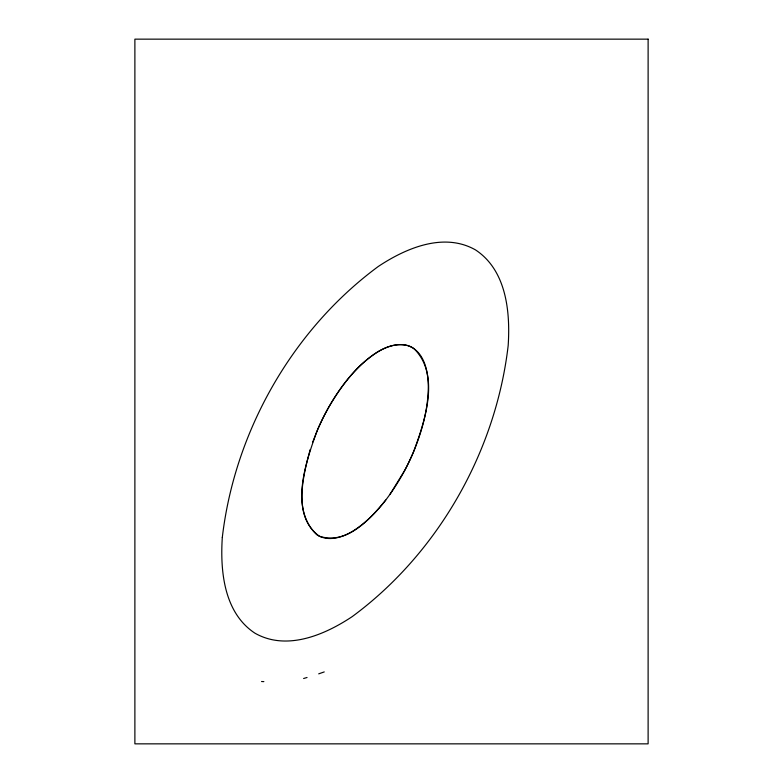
<?xml version="1.0" encoding="UTF-8"?>
<svg xmlns="http://www.w3.org/2000/svg" width="783" height="783" viewBox="0 0 783 783"><rect width="100%" height="100%" fill="white"/><g stroke="black" fill="none" stroke-linecap="round" stroke-linejoin="round"><path stroke-width="1.17" d="M310.215 449.471C302.923 476.553 292.323 516.839 319.415 536.247C346.918 545.105 370.016 519.227 385.755 500.073M312.76 441.974L318.045 428.663A228.656 228.656 0 0 1 327.392 409.636C336.455 393.33 347.378 377.905 360.885 364.966C373.422 353.466 390.022 341.173 408.021 345.636C424.317 351.479 428.125 371.093 428.301 386.381C428.232 408.785 422.174 430.748 413.737 451.36A228.186 228.186 0 0 1 401.072 477.023C388.818 497.861 373.677 517.886 353.045 531.031C342.504 537.52 328.038 542.139 316.772 534.72C289.348 508.588 305.899 462.097 316.733 431.746A228.186 228.186 0 0 1 329.398 406.083C341.652 385.256 356.794 365.221 377.426 352.076C387.976 345.587 402.433 340.967 413.698 348.396C440.692 374.499 424.963 420.745 413.845 451.096A228.646 228.646 0 0 1 404.762 470.338L389.963 494.396M318.701 673.85L324.24 671.922M303.618 678.518L307.044 677.491M261.542 681.523L263.861 681.621M222.303 537.481C220.092 571.257 224.026 612.805 254.935 633.183C286.607 651.211 324.593 634.974 352.184 616.632C438.147 553.278 495.815 451.507 508.167 345.636C510.389 311.849 506.444 270.301 475.535 249.924C443.873 231.905 405.878 248.133 378.287 266.474C292.323 329.839 234.655 431.599 222.303 537.481M648.118 39.15L134.882 39.15L134.882 743.85L648.118 743.85L648.118 39.15"/></g></svg>
